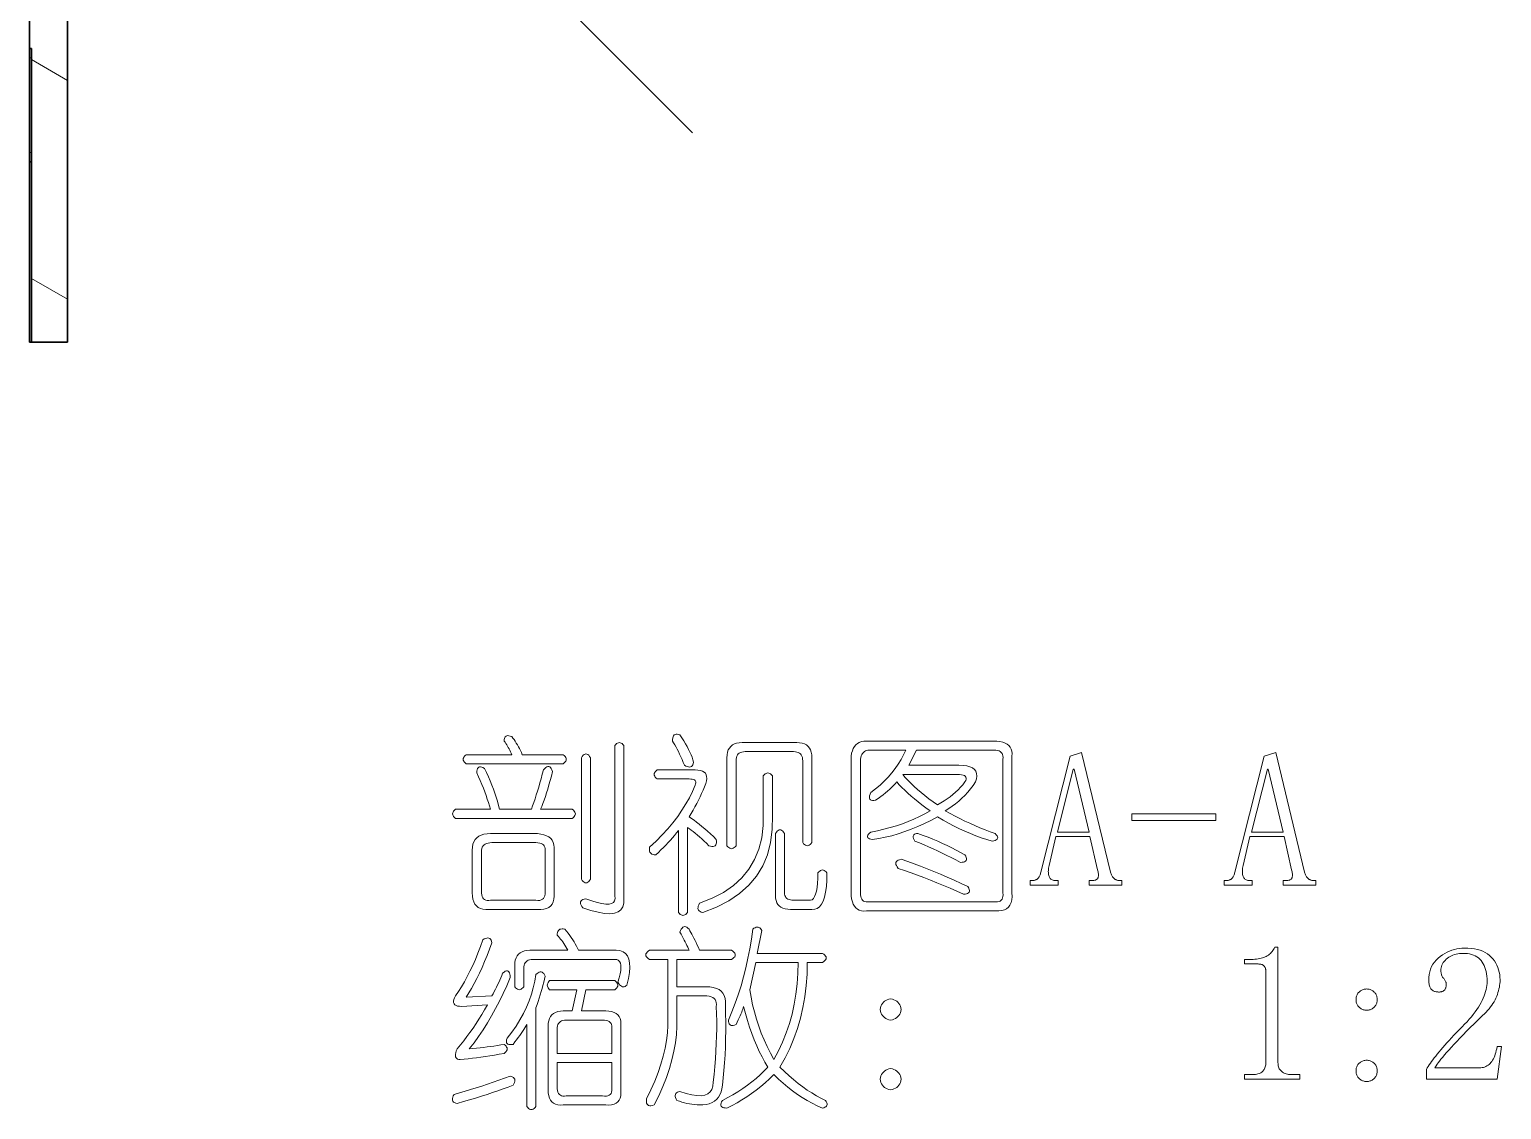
# Model space of a CAD drawing. Extents: x 0 to 297, y 0 to 210.
# Drawn here: x 115.45 to 154.3, y 89.71 to 118.2 of the extents above; entities that cross this region are included whole.
import ezdxf

# ---------------------------------------------------------------- set-up
doc = ezdxf.new("R2010")
doc.units = 0
doc.linetypes.add('DASHDOT', pattern=[18.5, 12, -3, 0.5, -3])

msp = doc.modelspace()

# ---------------------------------------------------------------- linework, layer by layer
at = {"color": 255, "lineweight": 13, "ltscale": 0.375}
msp.add_line((122.339, 126.08), (132.945, 115.474), dxfattribs=at)
at = {"color": 7, "lineweight": 35, "ltscale": 0.34375}
msp.add_line((116.457, 123.699), (116.457, 109.949), dxfattribs=at)
at = {"color": 7, "lineweight": 35, "ltscale": 0.025}
msp.add_line((115.457, 117.699), (115.457, 118.699), dxfattribs=at)
at = {"color": 255, "linetype": 'DASHDOT', "lineweight": 13, "ltscale": 0.0015}
for p, q in [((115.452, 117.449), (115.512, 117.449)), ((115.452, 114.949), (115.512, 114.949))]:
    msp.add_line(p, q, dxfattribs=at)
at = {"color": 7, "lineweight": 35, "ltscale": 0.00625}
msp.add_line((115.457, 117.449), (115.457, 117.699), dxfattribs=at)
at = {"color": 7, "lineweight": 35, "ltscale": 0.00125}
for p, q in [((115.457, 117.699), (115.507, 117.699)), ((115.457, 114.71), (115.507, 114.71)), ((115.457, 109.949), (115.507, 109.949))]:
    msp.add_line(p, q, dxfattribs=at)
at = {"color": 7, "lineweight": 35, "ltscale": 0.0625}
msp.add_line((115.457, 117.449), (115.457, 114.949), dxfattribs=at)
at = {"color": 7, "lineweight": 13, "ltscale": 0.00125}
for p, q in [((115.457, 117.449), (115.507, 117.449)), ((115.457, 114.949), (115.507, 114.949))]:
    msp.add_line(p, q, dxfattribs=at)
at = {"color": 7, "lineweight": 35, "ltscale": 0.19375}
msp.add_line((115.507, 117.699), (115.507, 109.949), dxfattribs=at)
at = {"color": 255, "lineweight": 13, "ltscale": 0.027424}
for p, q in [((116.457, 116.855), (115.507, 117.403)), ((116.457, 111.081), (115.507, 111.63))]:
    msp.add_line(p, q, dxfattribs=at)
at = {"color": 7, "lineweight": 35, "ltscale": 0.005962}
msp.add_line((115.457, 114.71), (115.457, 114.949), dxfattribs=at)
at = {"color": 7, "lineweight": 35, "ltscale": 0.119036}
msp.add_line((115.457, 114.71), (115.457, 109.949), dxfattribs=at)
at = {"color": 7, "lineweight": 35, "ltscale": 0.02375}
msp.add_line((115.507, 109.949), (116.457, 109.949), dxfattribs=at)
at = {"color": 255, "lineweight": 13}
for points in [[(127.977, 99.429), (127.979, 99.466), (127.985, 99.498), (127.995, 99.524), (128.009, 99.544), (128.027, 99.559), (128.049, 99.568), (128.075, 99.572), (128.105, 99.57), (128.139, 99.562), (128.177, 99.549), (128.209, 99.508), (128.239, 99.466), (128.269, 99.422), (128.299, 99.376), (128.327, 99.329), (128.355, 99.28), (128.381, 99.23), (128.407, 99.178), (128.433, 99.124), (128.457, 99.069), (129.537, 99.069), (129.566, 99.045), (129.588, 99.021), (129.604, 98.997), (129.614, 98.973), (129.617, 98.949), (129.614, 98.925), (129.604, 98.901), (129.588, 98.877), (129.566, 98.853), (129.537, 98.829), (126.977, 98.829), (126.948, 98.853), (126.926, 98.877), (126.91, 98.901), (126.9, 98.925), (126.897, 98.949), (126.9, 98.973), (126.91, 98.997), (126.926, 99.021), (126.948, 99.045), (126.977, 99.069), (128.177, 99.069), (128.161, 99.109), (128.143, 99.147), (128.125, 99.185), (128.107, 99.223), (128.087, 99.259), (128.067, 99.295), (128.045, 99.329), (128.023, 99.363), (128.001, 99.397)], [(132.977, 98.869), (132.967, 98.832), (132.955, 98.802), (132.939, 98.778), (132.919, 98.76), (132.897, 98.749), (132.871, 98.744), (132.843, 98.746), (132.811, 98.754), (132.775, 98.768), (132.737, 98.789), (132.705, 98.867), (132.673, 98.943), (132.641, 99.015), (132.609, 99.083), (132.577, 99.149), (132.545, 99.211), (132.513, 99.271), (132.481, 99.327), (132.449, 99.379), (132.417, 99.429), (132.419, 99.474), (132.425, 99.512), (132.435, 99.544), (132.449, 99.57), (132.467, 99.589), (132.489, 99.602), (132.515, 99.608), (132.545, 99.608), (132.579, 99.602), (132.617, 99.589), (132.671, 99.51), (132.721, 99.432), (132.767, 99.356), (132.809, 99.282), (132.847, 99.209), (132.881, 99.138), (132.911, 99.068), (132.937, 99), (132.959, 98.934)], [(131.137, 99.309), (131.137, 95.269), (131.133, 95.151), (131.107, 95.055), (131.057, 94.979), (130.983, 94.923), (130.887, 94.889), (130.767, 94.875), (130.625, 94.883), (130.459, 94.911), (130.269, 94.959), (130.057, 95.029), (130.029, 95.067), (130.009, 95.103), (129.997, 95.135), (129.993, 95.163), (129.997, 95.189), (130.009, 95.211), (130.029, 95.231), (130.057, 95.247), (130.093, 95.259), (130.137, 95.269), (130.296, 95.212), (130.436, 95.17), (130.558, 95.142), (130.662, 95.128), (130.747, 95.129), (130.814, 95.144), (130.862, 95.174), (130.892, 95.218), (130.904, 95.276), (130.897, 95.349), (130.897, 99.309), (130.921, 99.338), (130.945, 99.36), (130.969, 99.376), (130.993, 99.386), (131.017, 99.389), (131.041, 99.386), (131.065, 99.376), (131.089, 99.36), (131.113, 99.338)], [(130.017, 98.989), (130.041, 99.025), (130.065, 99.053), (130.089, 99.073), (130.113, 99.085), (130.137, 99.089), (130.161, 99.085), (130.185, 99.073), (130.209, 99.053), (130.233, 99.025), (130.257, 98.989), (130.257, 95.789), (130.233, 95.753), (130.209, 95.725), (130.185, 95.705), (130.161, 95.693), (130.137, 95.689), (130.113, 95.693), (130.089, 95.705), (130.065, 95.725), (130.041, 95.753), (130.017, 95.789)], [(134.257, 99.389), (135.697, 99.389), (135.773, 99.385), (135.841, 99.373), (135.901, 99.353), (135.953, 99.325), (135.997, 99.289), (136.033, 99.245), (136.061, 99.193), (136.081, 99.133), (136.093, 99.065), (136.097, 98.989), (136.097, 96.749), (136.073, 96.72), (136.049, 96.698), (136.025, 96.682), (136.001, 96.672), (135.977, 96.669), (135.953, 96.672), (135.929, 96.682), (135.905, 96.698), (135.881, 96.72), (135.857, 96.749), (135.857, 98.909), (135.855, 98.955), (135.847, 98.995), (135.835, 99.031), (135.819, 99.063), (135.797, 99.089), (135.771, 99.111), (135.739, 99.127), (135.703, 99.139), (135.663, 99.147), (135.617, 99.149), (134.337, 99.149), (134.291, 99.147), (134.251, 99.139), (134.215, 99.127), (134.183, 99.111), (134.157, 99.089), (134.135, 99.063), (134.119, 99.031), (134.107, 98.995), (134.099, 98.955), (134.097, 98.909), (134.097, 96.669), (134.073, 96.64), (134.049, 96.618), (134.025, 96.602), (134.001, 96.592), (133.977, 96.589), (133.953, 96.592), (133.929, 96.602), (133.905, 96.618), (133.881, 96.64), (133.857, 96.669), (133.857, 98.989), (133.861, 99.065), (133.873, 99.133), (133.893, 99.193), (133.921, 99.245), (133.957, 99.289), (134.001, 99.325), (134.053, 99.353), (134.113, 99.373), (134.181, 99.385)], [(137.537, 99.429), (140.977, 99.429), (141.06, 99.418), (141.134, 99.4), (141.198, 99.376), (141.252, 99.346), (141.297, 99.309), (141.332, 99.266), (141.358, 99.216), (141.374, 99.16), (141.38, 99.098), (141.377, 99.029), (141.377, 95.429), (141.38, 95.331), (141.372, 95.243), (141.354, 95.167), (141.326, 95.103), (141.287, 95.049), (141.238, 95.007), (141.178, 94.975), (141.108, 94.955), (141.028, 94.947), (140.937, 94.949), (137.537, 94.949), (137.468, 94.946), (137.406, 94.952), (137.35, 94.968), (137.3, 94.994), (137.257, 95.029), (137.22, 95.074), (137.19, 95.128), (137.166, 95.192), (137.148, 95.266), (137.137, 95.349), (137.137, 99.029), (137.148, 99.105), (137.166, 99.173), (137.19, 99.233), (137.22, 99.285), (137.257, 99.329), (137.3, 99.365), (137.35, 99.393), (137.406, 99.413), (137.468, 99.425)], [(138.577, 99.189), (137.617, 99.189), (137.579, 99.187), (137.543, 99.179), (137.511, 99.167), (137.483, 99.151), (137.457, 99.129), (137.435, 99.103), (137.415, 99.071), (137.399, 99.035), (137.387, 98.995), (137.377, 98.949), (137.377, 95.429), (137.379, 95.376), (137.387, 95.33), (137.399, 95.29), (137.415, 95.256), (137.437, 95.229), (137.463, 95.208), (137.495, 95.194), (137.531, 95.186), (137.571, 95.184), (137.617, 95.189), (140.897, 95.189), (140.95, 95.184), (140.996, 95.186), (141.036, 95.194), (141.07, 95.208), (141.097, 95.229), (141.118, 95.256), (141.132, 95.29), (141.14, 95.33), (141.142, 95.376), (141.137, 95.429), (141.137, 98.949), (141.142, 98.995), (141.14, 99.035), (141.132, 99.071), (141.118, 99.103), (141.097, 99.129), (141.07, 99.151), (141.036, 99.167), (140.996, 99.179), (140.95, 99.187), (140.897, 99.189), (138.857, 99.189), (138.657, 98.789), (139.977, 98.789), (140.089, 98.785), (140.187, 98.771), (140.269, 98.749), (140.335, 98.719), (140.387, 98.679), (140.423, 98.631), (140.445, 98.573), (140.451, 98.507), (140.441, 98.433), (140.417, 98.349), (140.351, 98.255), (140.283, 98.165), (140.211, 98.079), (140.135, 97.997), (140.057, 97.919), (139.975, 97.845), (139.891, 97.775), (139.803, 97.709), (139.711, 97.647), (139.617, 97.589), (139.745, 97.518), (139.875, 97.45), (140.005, 97.384), (140.135, 97.32), (140.267, 97.259), (140.399, 97.2), (140.533, 97.144), (140.667, 97.09), (140.801, 97.038), (140.937, 96.989), (140.965, 96.958), (140.985, 96.93), (140.997, 96.904), (141.001, 96.88), (140.997, 96.859), (140.985, 96.84), (140.965, 96.824), (140.937, 96.81), (140.901, 96.798), (140.857, 96.789), (140.713, 96.831), (140.569, 96.879), (140.425, 96.931), (140.281, 96.987), (140.137, 97.049), (139.993, 97.115), (139.849, 97.187), (139.705, 97.263), (139.561, 97.343), (139.417, 97.429), (139.241, 97.337), (139.067, 97.251), (138.893, 97.173), (138.719, 97.103), (138.547, 97.039), (138.375, 96.983), (138.205, 96.933), (138.035, 96.891), (137.865, 96.857), (137.697, 96.829), (137.653, 96.838), (137.619, 96.85), (137.593, 96.864), (137.575, 96.88), (137.567, 96.899), (137.567, 96.92), (137.577, 96.944), (137.595, 96.97), (137.621, 96.998), (137.657, 97.029), (137.831, 97.063), (138.001, 97.103), (138.167, 97.147), (138.329, 97.195), (138.487, 97.249), (138.641, 97.307), (138.791, 97.371), (138.937, 97.439), (139.079, 97.511), (139.217, 97.589), (139.107, 97.669), (139.003, 97.747), (138.903, 97.825), (138.807, 97.903), (138.717, 97.979), (138.631, 98.055), (138.551, 98.129), (138.475, 98.203), (138.403, 98.277), (138.337, 98.349), (138.295, 98.301), (138.251, 98.253), (138.203, 98.205), (138.151, 98.157), (138.097, 98.109), (138.039, 98.061), (137.979, 98.013), (137.915, 97.965), (137.847, 97.917), (137.777, 97.869), (137.733, 97.864), (137.695, 97.864), (137.665, 97.87), (137.643, 97.882), (137.627, 97.899), (137.619, 97.922), (137.617, 97.95), (137.623, 97.984), (137.637, 98.024), (137.657, 98.069), (137.781, 98.167), (137.899, 98.267), (138.009, 98.371), (138.111, 98.479), (138.207, 98.589), (138.295, 98.703), (138.377, 98.819), (138.451, 98.939), (138.517, 99.063)], [(143.437, 96.909), (142.537, 96.909), (142.357, 96.149), (142.35, 96.114), (142.344, 96.08), (142.34, 96.047), (142.338, 96.016), (142.337, 95.986), (142.338, 95.958), (142.34, 95.931), (142.344, 95.906), (142.35, 95.882), (142.357, 95.859), (142.366, 95.838), (142.377, 95.819), (142.39, 95.803), (142.405, 95.789), (142.422, 95.776), (142.441, 95.767), (142.462, 95.759), (142.485, 95.753), (142.51, 95.75), (142.537, 95.749), (142.597, 95.749), (142.597, 95.629), (141.857, 95.629), (141.857, 95.749), (141.917, 95.749), (141.933, 95.749), (141.948, 95.751), (141.963, 95.753), (141.978, 95.757), (141.992, 95.761), (142.006, 95.767), (142.019, 95.773), (142.032, 95.781), (142.045, 95.789), (142.057, 95.799), (142.069, 95.81), (142.079, 95.822), (142.089, 95.835), (142.099, 95.85), (142.107, 95.866), (142.115, 95.884), (142.121, 95.903), (142.127, 95.924), (142.133, 95.946), (142.137, 95.969), (142.917, 99.029), (143.217, 99.129), (143.977, 95.969), (143.985, 95.946), (143.994, 95.924), (144.003, 95.903), (144.012, 95.884), (144.022, 95.866), (144.032, 95.85), (144.043, 95.835), (144.054, 95.822), (144.065, 95.81), (144.077, 95.799), (144.089, 95.789), (144.102, 95.781), (144.115, 95.773), (144.128, 95.767), (144.142, 95.761), (144.156, 95.757), (144.171, 95.753), (144.186, 95.751), (144.201, 95.749), (144.217, 95.749), (144.277, 95.749), (144.277, 95.629), (143.417, 95.629), (143.417, 95.749), (143.497, 95.749), (143.52, 95.75), (143.541, 95.752), (143.561, 95.755), (143.579, 95.76), (143.594, 95.766), (143.609, 95.774), (143.621, 95.783), (143.631, 95.794), (143.64, 95.806), (143.647, 95.819), (143.652, 95.834), (143.656, 95.85), (143.659, 95.867), (143.66, 95.886), (143.659, 95.906), (143.658, 95.928), (143.655, 95.951), (143.65, 95.976), (143.644, 96.002), (143.637, 96.029)], [(148.557, 96.909), (147.657, 96.909), (147.477, 96.149), (147.47, 96.114), (147.464, 96.08), (147.46, 96.047), (147.458, 96.016), (147.457, 95.986), (147.458, 95.958), (147.46, 95.931), (147.464, 95.906), (147.47, 95.882), (147.477, 95.859), (147.486, 95.838), (147.497, 95.819), (147.51, 95.803), (147.525, 95.789), (147.542, 95.776), (147.561, 95.767), (147.582, 95.759), (147.605, 95.753), (147.63, 95.75), (147.657, 95.749), (147.717, 95.749), (147.717, 95.629), (146.977, 95.629), (146.977, 95.749), (147.037, 95.749), (147.053, 95.749), (147.068, 95.751), (147.083, 95.753), (147.098, 95.757), (147.112, 95.761), (147.126, 95.767), (147.139, 95.773), (147.152, 95.781), (147.165, 95.789), (147.177, 95.799), (147.189, 95.81), (147.199, 95.822), (147.209, 95.835), (147.219, 95.85), (147.227, 95.866), (147.235, 95.884), (147.241, 95.903), (147.247, 95.924), (147.253, 95.946), (147.257, 95.969), (148.037, 99.029), (148.337, 99.129), (149.097, 95.969), (149.105, 95.946), (149.114, 95.924), (149.123, 95.903), (149.132, 95.884), (149.142, 95.866), (149.152, 95.85), (149.163, 95.835), (149.174, 95.822), (149.185, 95.81), (149.197, 95.799), (149.209, 95.789), (149.222, 95.781), (149.235, 95.773), (149.248, 95.767), (149.262, 95.761), (149.276, 95.757), (149.291, 95.753), (149.306, 95.751), (149.321, 95.749), (149.337, 95.749), (149.397, 95.749), (149.397, 95.629), (148.537, 95.629), (148.537, 95.749), (148.617, 95.749), (148.64, 95.75), (148.661, 95.752), (148.681, 95.755), (148.699, 95.76), (148.714, 95.766), (148.729, 95.774), (148.741, 95.783), (148.751, 95.794), (148.76, 95.806), (148.767, 95.819), (148.772, 95.834), (148.776, 95.85), (148.779, 95.867), (148.78, 95.886), (148.779, 95.906), (148.778, 95.928), (148.775, 95.951), (148.77, 95.976), (148.764, 96.002), (148.757, 96.029)], [(127.457, 98.709), (127.511, 98.597), (127.563, 98.487), (127.611, 98.377), (127.655, 98.267), (127.697, 98.159), (127.735, 98.051), (127.771, 97.945), (127.803, 97.839), (127.831, 97.733), (127.857, 97.629), (128.697, 97.629), (128.729, 97.719), (128.761, 97.811), (128.793, 97.907), (128.825, 98.007), (128.857, 98.109), (128.889, 98.215), (128.921, 98.323), (128.953, 98.435), (128.985, 98.551), (129.017, 98.669), (129.048, 98.705), (129.078, 98.731), (129.106, 98.749), (129.132, 98.759), (129.157, 98.759), (129.18, 98.751), (129.202, 98.733), (129.222, 98.707), (129.24, 98.673), (129.257, 98.629), (129.225, 98.504), (129.193, 98.384), (129.161, 98.27), (129.129, 98.162), (129.097, 98.059), (129.065, 97.962), (129.033, 97.87), (129.001, 97.784), (128.969, 97.704), (128.937, 97.629), (129.777, 97.629), (129.806, 97.605), (129.828, 97.581), (129.844, 97.557), (129.854, 97.533), (129.857, 97.509), (129.854, 97.485), (129.844, 97.461), (129.828, 97.437), (129.806, 97.413), (129.777, 97.389), (126.697, 97.389), (126.668, 97.413), (126.646, 97.437), (126.63, 97.461), (126.62, 97.485), (126.617, 97.509), (126.62, 97.533), (126.63, 97.557), (126.646, 97.581), (126.668, 97.605), (126.697, 97.629), (127.617, 97.629), (127.592, 97.718), (127.564, 97.808), (127.534, 97.9), (127.502, 97.994), (127.467, 98.089), (127.43, 98.186), (127.39, 98.284), (127.348, 98.384), (127.304, 98.486), (127.257, 98.589), (127.259, 98.633), (127.265, 98.671), (127.275, 98.701), (127.289, 98.723), (127.307, 98.739), (127.329, 98.747), (127.355, 98.749), (127.385, 98.743), (127.419, 98.729)], [(132.817, 97.149), (132.817, 94.909), (132.793, 94.88), (132.769, 94.858), (132.745, 94.842), (132.721, 94.832), (132.697, 94.829), (132.673, 94.832), (132.649, 94.842), (132.625, 94.858), (132.601, 94.88), (132.577, 94.909), (132.577, 97.069), (132.528, 97.005), (132.476, 96.941), (132.422, 96.877), (132.366, 96.813), (132.307, 96.749), (132.246, 96.685), (132.182, 96.621), (132.116, 96.557), (132.048, 96.493), (131.977, 96.429), (131.939, 96.431), (131.907, 96.437), (131.879, 96.447), (131.855, 96.461), (131.837, 96.479), (131.823, 96.501), (131.815, 96.527), (131.811, 96.557), (131.811, 96.591), (131.817, 96.629), (131.987, 96.789), (132.147, 96.951), (132.295, 97.113), (132.431, 97.275), (132.557, 97.439), (132.671, 97.603), (132.775, 97.769), (132.867, 97.935), (132.947, 98.101), (133.017, 98.269), (133.03, 98.299), (133.036, 98.327), (133.036, 98.351), (133.03, 98.371), (133.017, 98.389), (132.998, 98.403), (132.972, 98.415), (132.94, 98.423), (132.902, 98.427), (132.857, 98.429), (132.017, 98.429), (131.988, 98.453), (131.966, 98.477), (131.95, 98.501), (131.94, 98.525), (131.937, 98.549), (131.94, 98.573), (131.95, 98.597), (131.966, 98.621), (131.988, 98.645), (132.017, 98.669), (133.017, 98.669), (133.092, 98.665), (133.156, 98.655), (133.21, 98.637), (133.254, 98.611), (133.287, 98.579), (133.31, 98.539), (133.322, 98.493), (133.324, 98.439), (133.316, 98.377), (133.297, 98.309), (133.264, 98.221), (133.228, 98.133), (133.19, 98.045), (133.15, 97.957), (133.107, 97.869), (133.062, 97.781), (133.014, 97.693), (132.964, 97.605), (132.912, 97.517), (132.857, 97.429), (132.922, 97.387), (132.988, 97.341), (133.056, 97.291), (133.126, 97.237), (133.197, 97.179), (133.27, 97.117), (133.344, 97.051), (133.42, 96.981), (133.498, 96.907), (133.577, 96.829), (133.582, 96.784), (133.582, 96.746), (133.576, 96.714), (133.564, 96.688), (133.547, 96.669), (133.524, 96.656), (133.496, 96.65), (133.462, 96.65), (133.422, 96.656), (133.377, 96.669), (133.314, 96.731), (133.252, 96.791), (133.192, 96.847), (133.134, 96.899), (133.077, 96.949), (133.022, 96.995), (132.968, 97.039), (132.916, 97.079), (132.866, 97.115)], [(143.017, 98.689), (142.997, 98.689), (142.577, 97.029), (143.417, 97.029)], [(148.137, 98.689), (148.117, 98.689), (147.697, 97.029), (148.537, 97.029)], [(134.817, 98.509), (134.841, 98.538), (134.865, 98.56), (134.889, 98.576), (134.913, 98.586), (134.937, 98.589), (134.961, 98.586), (134.985, 98.576), (135.009, 98.56), (135.033, 98.538), (135.057, 98.509), (135.057, 97.469), (135.053, 97.098), (135.009, 96.752), (134.925, 96.432), (134.801, 96.138), (134.637, 95.869), (134.433, 95.626), (134.189, 95.408), (133.905, 95.216), (133.581, 95.05), (133.217, 94.909), (133.18, 94.919), (133.15, 94.931), (133.126, 94.947), (133.108, 94.967), (133.097, 94.989), (133.092, 95.015), (133.094, 95.043), (133.102, 95.075), (133.116, 95.111), (133.137, 95.149), (133.471, 95.281), (133.767, 95.437), (134.027, 95.617), (134.251, 95.821), (134.437, 96.049), (134.587, 96.301), (134.699, 96.577), (134.775, 96.877), (134.815, 97.201), (134.817, 97.549)], [(139.937, 98.549), (138.497, 98.549), (138.564, 98.469), (138.636, 98.389), (138.714, 98.309), (138.798, 98.229), (138.887, 98.149), (138.982, 98.069), (139.082, 97.989), (139.188, 97.909), (139.3, 97.829), (139.417, 97.749), (139.503, 97.798), (139.587, 97.85), (139.667, 97.904), (139.743, 97.96), (139.817, 98.019), (139.887, 98.08), (139.955, 98.144), (140.019, 98.21), (140.079, 98.278), (140.137, 98.349), (140.157, 98.387), (140.167, 98.421), (140.169, 98.451), (140.163, 98.477), (140.147, 98.499), (140.123, 98.517), (140.089, 98.531), (140.047, 98.541), (139.997, 98.547)], [(144.537, 97.329), (144.537, 97.509), (146.757, 97.509), (146.757, 97.329)], [(127.617, 96.989), (128.857, 96.989), (128.948, 96.977), (129.028, 96.959), (129.098, 96.933), (129.158, 96.899), (129.207, 96.859), (129.246, 96.811), (129.274, 96.757), (129.292, 96.695), (129.3, 96.625), (129.297, 96.549), (129.297, 95.429), (129.3, 95.338), (129.292, 95.258), (129.274, 95.188), (129.246, 95.128), (129.207, 95.079), (129.158, 95.04), (129.098, 95.012), (129.028, 94.994), (128.948, 94.986), (128.857, 94.989), (127.577, 94.989), (127.493, 94.986), (127.419, 94.994), (127.353, 95.012), (127.295, 95.04), (127.247, 95.079), (127.207, 95.128), (127.177, 95.188), (127.155, 95.258), (127.141, 95.338), (127.137, 95.429), (127.137, 96.549), (127.142, 96.633), (127.156, 96.707), (127.18, 96.773), (127.214, 96.831), (127.257, 96.879), (127.31, 96.919), (127.372, 96.949), (127.444, 96.971), (127.526, 96.985)], [(128.817, 96.749), (127.657, 96.749), (127.604, 96.747), (127.556, 96.739), (127.514, 96.727), (127.478, 96.711), (127.447, 96.689), (127.422, 96.663), (127.402, 96.631), (127.388, 96.595), (127.38, 96.555), (127.377, 96.509), (127.377, 95.469), (127.379, 95.416), (127.387, 95.37), (127.399, 95.33), (127.415, 95.296), (127.437, 95.269), (127.463, 95.248), (127.495, 95.234), (127.531, 95.226), (127.571, 95.224), (127.617, 95.229), (128.817, 95.229), (128.87, 95.225), (128.916, 95.227), (128.956, 95.237), (128.99, 95.255), (129.017, 95.279), (129.038, 95.311), (129.052, 95.349), (129.06, 95.395), (129.062, 95.449), (129.057, 95.509), (129.057, 96.509), (129.062, 96.555), (129.06, 96.595), (129.052, 96.631), (129.038, 96.663), (129.017, 96.689), (128.99, 96.711), (128.956, 96.727), (128.916, 96.739), (128.87, 96.747)], [(135.377, 96.989), (135.377, 95.429), (135.379, 95.391), (135.387, 95.357), (135.399, 95.327), (135.415, 95.301), (135.437, 95.279), (135.463, 95.261), (135.495, 95.247), (135.531, 95.237), (135.571, 95.231), (135.617, 95.229), (136.017, 95.229), (136.063, 95.229), (136.103, 95.245), (136.139, 95.277), (136.171, 95.325), (136.197, 95.389), (136.219, 95.469), (136.235, 95.565), (136.247, 95.677), (136.255, 95.805), (136.257, 95.949), (136.281, 95.978), (136.305, 96), (136.329, 96.016), (136.353, 96.026), (136.377, 96.029), (136.401, 96.026), (136.425, 96.016), (136.449, 96), (136.473, 95.978), (136.497, 95.949), (136.493, 95.759), (136.481, 95.591), (136.461, 95.443), (136.433, 95.315), (136.397, 95.209), (136.353, 95.123), (136.301, 95.059), (136.241, 95.015), (136.173, 94.991), (136.097, 94.989), (135.537, 94.989), (135.461, 94.993), (135.393, 95.003), (135.333, 95.021), (135.281, 95.047), (135.237, 95.079), (135.201, 95.119), (135.173, 95.165), (135.153, 95.219), (135.141, 95.281), (135.137, 95.349), (135.137, 96.989), (135.161, 97.025), (135.185, 97.053), (135.209, 97.073), (135.233, 97.085), (135.257, 97.089), (135.281, 97.085), (135.305, 97.073), (135.329, 97.053), (135.353, 97.025)], [(138.897, 96.989), (139.032, 96.94), (139.164, 96.89), (139.294, 96.838), (139.422, 96.784), (139.547, 96.729), (139.67, 96.672), (139.79, 96.614), (139.908, 96.554), (140.024, 96.492), (140.137, 96.429), (140.157, 96.391), (140.171, 96.357), (140.177, 96.327), (140.175, 96.301), (140.167, 96.279), (140.151, 96.261), (140.129, 96.247), (140.099, 96.237), (140.061, 96.231), (140.017, 96.229), (139.897, 96.292), (139.777, 96.354), (139.657, 96.414), (139.537, 96.472), (139.417, 96.529), (139.297, 96.584), (139.177, 96.638), (139.057, 96.69), (138.937, 96.74), (138.817, 96.789), (138.796, 96.827), (138.782, 96.861), (138.774, 96.891), (138.772, 96.917), (138.777, 96.939), (138.788, 96.957), (138.806, 96.971), (138.83, 96.981), (138.86, 96.987)], [(140.217, 95.589), (140.237, 95.551), (140.251, 95.517), (140.257, 95.487), (140.255, 95.461), (140.247, 95.439), (140.231, 95.421), (140.209, 95.407), (140.179, 95.397), (140.141, 95.391), (140.097, 95.389), (139.921, 95.468), (139.747, 95.544), (139.573, 95.618), (139.399, 95.69), (139.227, 95.759), (139.055, 95.826), (138.885, 95.89), (138.715, 95.952), (138.545, 96.012), (138.377, 96.069), (138.349, 96.107), (138.329, 96.143), (138.317, 96.175), (138.313, 96.203), (138.317, 96.229), (138.329, 96.251), (138.349, 96.271), (138.377, 96.287), (138.413, 96.299), (138.457, 96.309), (138.626, 96.251), (138.796, 96.191), (138.968, 96.127), (139.142, 96.059), (139.317, 95.989), (139.494, 95.915), (139.672, 95.839), (139.852, 95.759), (140.034, 95.675)], [(128.657, 93.909), (129.657, 93.909), (129.633, 93.956), (129.607, 94.002), (129.581, 94.046), (129.555, 94.088), (129.527, 94.129), (129.499, 94.168), (129.469, 94.206), (129.439, 94.242), (129.409, 94.276), (129.377, 94.309), (129.379, 94.347), (129.385, 94.379), (129.395, 94.407), (129.409, 94.431), (129.427, 94.449), (129.449, 94.463), (129.475, 94.471), (129.505, 94.475), (129.539, 94.475), (129.577, 94.469), (129.624, 94.413), (129.668, 94.357), (129.71, 94.301), (129.75, 94.245), (129.787, 94.189), (129.822, 94.133), (129.854, 94.077), (129.884, 94.021), (129.912, 93.965), (129.937, 93.909), (130.937, 93.909), (131.033, 93.9), (131.115, 93.872), (131.181, 93.826), (131.231, 93.762), (131.267, 93.679), (131.287, 93.578), (131.293, 93.458), (131.283, 93.32), (131.257, 93.164), (131.217, 92.989), (131.193, 92.968), (131.169, 92.954), (131.145, 92.946), (131.121, 92.944), (131.097, 92.949), (131.073, 92.96), (131.049, 92.978), (131.025, 93.002), (131.001, 93.032), (130.977, 93.069), (131.012, 93.183), (131.038, 93.285), (131.054, 93.375), (131.06, 93.453), (131.057, 93.519), (131.044, 93.573), (131.022, 93.615), (130.99, 93.645), (130.948, 93.663), (130.897, 93.669), (128.737, 93.669), (128.691, 93.667), (128.651, 93.659), (128.615, 93.647), (128.583, 93.631), (128.557, 93.609), (128.535, 93.583), (128.519, 93.551), (128.507, 93.515), (128.499, 93.475), (128.497, 93.429), (128.497, 92.949), (128.473, 92.92), (128.449, 92.898), (128.425, 92.882), (128.401, 92.872), (128.377, 92.869), (128.353, 92.872), (128.329, 92.882), (128.305, 92.898), (128.281, 92.92), (128.257, 92.949), (128.257, 93.509), (128.261, 93.585), (128.273, 93.653), (128.293, 93.713), (128.321, 93.765), (128.357, 93.809), (128.401, 93.845), (128.453, 93.873), (128.513, 93.893), (128.581, 93.905)], [(132.857, 94.469), (132.881, 94.427), (132.907, 94.383), (132.933, 94.335), (132.959, 94.283), (132.987, 94.229), (133.015, 94.171), (133.045, 94.111), (133.075, 94.047), (133.105, 93.979), (133.137, 93.909), (133.977, 93.909), (134.013, 93.885), (134.041, 93.861), (134.061, 93.837), (134.073, 93.813), (134.077, 93.789), (134.073, 93.765), (134.061, 93.741), (134.041, 93.717), (134.013, 93.693), (133.977, 93.669), (132.537, 93.669), (132.537, 92.949), (133.297, 92.949), (133.403, 92.944), (133.497, 92.93), (133.579, 92.906), (133.649, 92.872), (133.707, 92.829), (133.753, 92.776), (133.787, 92.714), (133.809, 92.642), (133.819, 92.56), (133.817, 92.469), (133.823, 92.239), (133.827, 92.013), (133.827, 91.791), (133.823, 91.573), (133.817, 91.359), (133.807, 91.149), (133.795, 90.943), (133.779, 90.741), (133.759, 90.543), (133.737, 90.349), (133.725, 90.257), (133.703, 90.175), (133.673, 90.101), (133.635, 90.035), (133.587, 89.979), (133.531, 89.931), (133.465, 89.893), (133.391, 89.863), (133.309, 89.841), (133.217, 89.829), (133.145, 89.83), (133.075, 89.834), (133.005, 89.84), (132.935, 89.848), (132.867, 89.859), (132.799, 89.872), (132.733, 89.888), (132.667, 89.906), (132.601, 89.926), (132.537, 89.949), (132.516, 89.987), (132.502, 90.023), (132.494, 90.055), (132.492, 90.083), (132.497, 90.109), (132.508, 90.131), (132.526, 90.151), (132.55, 90.167), (132.58, 90.179), (132.617, 90.189), (132.784, 90.134), (132.934, 90.096), (133.066, 90.076), (133.18, 90.074), (133.277, 90.089), (133.356, 90.122), (133.418, 90.172), (133.462, 90.24), (133.488, 90.326), (133.497, 90.429), (133.519, 90.636), (133.539, 90.842), (133.555, 91.046), (133.567, 91.248), (133.577, 91.449), (133.583, 91.648), (133.587, 91.846), (133.587, 92.042), (133.583, 92.236), (133.577, 92.429), (133.581, 92.482), (133.577, 92.53), (133.565, 92.572), (133.545, 92.608), (133.517, 92.639), (133.481, 92.664), (133.437, 92.684), (133.385, 92.698), (133.325, 92.706), (133.257, 92.709), (132.537, 92.709), (132.537, 92.109), (132.538, 91.899), (132.526, 91.685), (132.5, 91.467), (132.46, 91.245), (132.407, 91.019), (132.34, 90.789), (132.26, 90.555), (132.166, 90.317), (132.058, 90.075), (131.937, 89.829), (131.892, 89.816), (131.852, 89.81), (131.818, 89.81), (131.79, 89.816), (131.767, 89.829), (131.75, 89.848), (131.738, 89.874), (131.732, 89.906), (131.732, 89.944), (131.737, 89.989), (131.851, 90.226), (131.951, 90.458), (132.039, 90.684), (132.115, 90.904), (132.177, 91.119), (132.227, 91.328), (132.263, 91.532), (132.287, 91.73), (132.299, 91.922), (132.297, 92.109), (132.297, 93.669), (131.817, 93.669), (131.781, 93.693), (131.753, 93.717), (131.733, 93.741), (131.721, 93.765), (131.717, 93.789), (131.721, 93.813), (131.733, 93.837), (131.753, 93.861), (131.781, 93.885), (131.817, 93.909), (132.857, 93.909), (132.84, 93.95), (132.822, 93.992), (132.802, 94.036), (132.78, 94.082), (132.757, 94.129), (132.732, 94.178), (132.706, 94.228), (132.678, 94.28), (132.648, 94.334), (132.617, 94.389), (132.634, 94.433), (132.652, 94.469), (132.672, 94.497), (132.694, 94.517), (132.717, 94.529), (132.742, 94.533), (132.768, 94.529), (132.796, 94.517), (132.826, 94.497)], [(134.777, 94.429), (134.657, 93.829), (136.377, 93.829), (136.413, 93.805), (136.441, 93.781), (136.461, 93.757), (136.473, 93.733), (136.477, 93.709), (136.473, 93.685), (136.461, 93.661), (136.441, 93.637), (136.413, 93.613), (136.377, 93.589), (135.977, 93.589), (135.97, 93.281), (135.948, 92.979), (135.912, 92.685), (135.862, 92.399), (135.797, 92.119), (135.718, 91.847), (135.624, 91.581), (135.516, 91.323), (135.394, 91.073), (135.257, 90.829), (135.377, 90.712), (135.497, 90.602), (135.617, 90.498), (135.737, 90.4), (135.857, 90.309), (135.977, 90.224), (136.097, 90.146), (136.217, 90.074), (136.337, 90.008), (136.457, 89.949), (136.478, 89.918), (136.492, 89.89), (136.5, 89.864), (136.502, 89.84), (136.497, 89.819), (136.486, 89.8), (136.468, 89.784), (136.444, 89.77), (136.414, 89.758), (136.377, 89.749), (136.242, 89.808), (136.108, 89.874), (135.976, 89.946), (135.846, 90.024), (135.717, 90.109), (135.59, 90.2), (135.464, 90.298), (135.34, 90.402), (135.218, 90.512), (135.097, 90.629), (134.984, 90.519), (134.868, 90.415), (134.75, 90.315), (134.63, 90.219), (134.507, 90.129), (134.382, 90.043), (134.254, 89.963), (134.124, 89.887), (133.992, 89.815), (133.857, 89.749), (133.813, 89.751), (133.775, 89.757), (133.745, 89.767), (133.723, 89.781), (133.707, 89.799), (133.699, 89.821), (133.697, 89.847), (133.703, 89.877), (133.717, 89.911), (133.737, 89.949), (133.879, 90.023), (134.015, 90.099), (134.147, 90.179), (134.275, 90.263), (134.397, 90.349), (134.515, 90.439), (134.627, 90.531), (134.735, 90.627), (134.839, 90.727), (134.937, 90.829), (134.859, 90.96), (134.783, 91.098), (134.711, 91.242), (134.643, 91.392), (134.577, 91.549), (134.515, 91.712), (134.455, 91.882), (134.399, 92.058), (134.347, 92.24), (134.297, 92.429), (134.288, 92.395), (134.276, 92.359), (134.262, 92.319), (134.246, 92.275), (134.227, 92.229), (134.206, 92.179), (134.182, 92.127), (134.156, 92.071), (134.128, 92.011), (134.097, 91.949), (134.059, 91.936), (134.025, 91.928), (133.995, 91.926), (133.969, 91.93), (133.947, 91.939), (133.929, 91.954), (133.915, 91.974), (133.905, 92), (133.899, 92.032), (133.897, 92.069), (133.99, 92.287), (134.076, 92.511), (134.156, 92.739), (134.23, 92.971), (134.297, 93.209), (134.358, 93.451), (134.412, 93.699), (134.46, 93.951), (134.502, 94.207), (134.537, 94.469), (134.568, 94.49), (134.598, 94.506), (134.626, 94.516), (134.652, 94.52), (134.677, 94.519), (134.7, 94.512), (134.722, 94.5), (134.742, 94.482), (134.76, 94.458)], [(127.417, 94.189), (127.455, 94.21), (127.491, 94.224), (127.523, 94.232), (127.551, 94.234), (127.577, 94.229), (127.599, 94.218), (127.619, 94.2), (127.635, 94.176), (127.647, 94.146), (127.657, 94.109), (127.593, 93.936), (127.527, 93.77), (127.461, 93.61), (127.395, 93.456), (127.327, 93.309), (127.259, 93.168), (127.189, 93.034), (127.119, 92.906), (127.049, 92.784), (126.977, 92.669), (127.657, 92.709), (127.689, 92.765), (127.719, 92.823), (127.749, 92.881), (127.779, 92.939), (127.807, 92.999), (127.835, 93.059), (127.861, 93.121), (127.887, 93.183), (127.913, 93.245), (127.937, 93.309), (127.975, 93.337), (128.009, 93.355), (128.039, 93.365), (128.065, 93.367), (128.087, 93.359), (128.105, 93.343), (128.119, 93.317), (128.129, 93.283), (128.135, 93.241), (128.137, 93.189), (128.047, 92.976), (127.953, 92.768), (127.855, 92.566), (127.753, 92.37), (127.647, 92.179), (127.537, 91.994), (127.423, 91.814), (127.305, 91.64), (127.183, 91.472), (127.057, 91.309), (127.153, 91.317), (127.247, 91.327), (127.341, 91.337), (127.435, 91.347), (127.527, 91.359), (127.619, 91.371), (127.709, 91.385), (127.799, 91.399), (127.889, 91.413), (127.977, 91.429), (128.006, 91.405), (128.028, 91.381), (128.044, 91.357), (128.054, 91.333), (128.057, 91.309), (128.054, 91.285), (128.044, 91.261), (128.028, 91.237), (128.006, 91.213), (127.977, 91.189), (127.85, 91.166), (127.726, 91.144), (127.604, 91.124), (127.484, 91.106), (127.367, 91.089), (127.252, 91.074), (127.14, 91.06), (127.03, 91.048), (126.922, 91.038), (126.817, 91.029), (126.78, 91.032), (126.75, 91.04), (126.726, 91.054), (126.708, 91.074), (126.697, 91.099), (126.692, 91.13), (126.694, 91.166), (126.702, 91.208), (126.716, 91.256), (126.737, 91.309), (126.824, 91.414), (126.91, 91.522), (126.994, 91.632), (127.076, 91.744), (127.157, 91.859), (127.236, 91.976), (127.314, 92.096), (127.39, 92.218), (127.464, 92.342), (127.537, 92.469), (126.857, 92.429), (126.798, 92.432), (126.748, 92.44), (126.708, 92.454), (126.678, 92.474), (126.657, 92.499), (126.646, 92.53), (126.644, 92.566), (126.652, 92.608), (126.67, 92.656), (126.697, 92.709), (126.776, 92.825), (126.854, 92.947), (126.93, 93.077), (127.004, 93.215), (127.077, 93.359), (127.148, 93.511), (127.218, 93.669), (127.286, 93.835), (127.352, 94.009)], [(148.397, 93.989), (148.397, 90.949), (148.398, 90.918), (148.401, 90.888), (148.406, 90.86), (148.413, 90.834), (148.422, 90.809), (148.433, 90.786), (148.446, 90.764), (148.461, 90.744), (148.478, 90.726), (148.497, 90.709), (148.518, 90.694), (148.54, 90.68), (148.564, 90.668), (148.59, 90.658), (148.617, 90.649), (148.646, 90.642), (148.676, 90.636), (148.708, 90.632), (148.742, 90.63), (148.777, 90.629), (148.977, 90.629), (148.977, 90.509), (147.517, 90.509), (147.517, 90.629), (147.697, 90.629), (147.736, 90.63), (147.773, 90.632), (147.807, 90.636), (147.839, 90.642), (147.869, 90.649), (147.897, 90.658), (147.923, 90.668), (147.947, 90.68), (147.968, 90.694), (147.987, 90.709), (148.004, 90.726), (148.019, 90.744), (148.033, 90.764), (148.045, 90.786), (148.054, 90.809), (148.063, 90.834), (148.069, 90.86), (148.073, 90.888), (148.076, 90.918), (148.077, 90.949), (148.077, 93.369), (148.076, 93.385), (148.075, 93.4), (148.072, 93.414), (148.069, 93.428), (148.064, 93.441), (148.059, 93.454), (148.052, 93.466), (148.045, 93.478), (148.036, 93.489), (148.027, 93.499), (148.016, 93.508), (148.005, 93.517), (147.992, 93.524), (147.979, 93.531), (147.964, 93.536), (147.949, 93.541), (147.932, 93.544), (147.915, 93.547), (147.896, 93.548), (147.877, 93.549), (147.517, 93.549), (147.517, 93.669), (147.697, 93.669), (147.744, 93.67), (147.789, 93.672), (147.833, 93.676), (147.875, 93.682), (147.914, 93.689), (147.953, 93.698), (147.989, 93.708), (148.023, 93.72), (148.056, 93.734), (148.087, 93.749), (148.116, 93.766), (148.144, 93.784), (148.171, 93.804), (148.196, 93.826), (148.219, 93.849), (148.242, 93.874), (148.263, 93.9), (148.282, 93.928), (148.3, 93.958), (148.317, 93.989)], [(153.917, 93.089), (153.915, 93.159), (153.911, 93.226), (153.903, 93.29), (153.891, 93.35), (153.877, 93.406), (153.859, 93.46), (153.839, 93.51), (153.815, 93.556), (153.787, 93.599), (153.757, 93.639), (153.723, 93.675), (153.687, 93.707), (153.647, 93.736), (153.603, 93.761), (153.557, 93.781), (153.507, 93.799), (153.455, 93.812), (153.399, 93.821), (153.339, 93.827), (153.277, 93.829), (153.23, 93.828), (153.184, 93.824), (153.139, 93.817), (153.096, 93.808), (153.054, 93.796), (153.014, 93.782), (152.975, 93.765), (152.938, 93.746), (152.902, 93.724), (152.867, 93.699), (152.835, 93.672), (152.806, 93.644), (152.78, 93.615), (152.758, 93.584), (152.739, 93.551), (152.724, 93.518), (152.712, 93.483), (152.704, 93.446), (152.699, 93.408), (152.697, 93.369), (152.698, 93.345), (152.7, 93.323), (152.703, 93.301), (152.708, 93.279), (152.714, 93.259), (152.722, 93.239), (152.731, 93.221), (152.742, 93.203), (152.754, 93.185), (152.767, 93.169), (152.78, 93.153), (152.792, 93.137), (152.803, 93.121), (152.812, 93.105), (152.819, 93.089), (152.826, 93.073), (152.831, 93.057), (152.834, 93.041), (152.836, 93.025), (152.837, 93.009), (152.836, 92.989), (152.835, 92.971), (152.832, 92.953), (152.829, 92.937), (152.824, 92.921), (152.819, 92.907), (152.812, 92.893), (152.805, 92.881), (152.796, 92.869), (152.787, 92.859), (152.776, 92.849), (152.765, 92.841), (152.752, 92.833), (152.739, 92.827), (152.724, 92.821), (152.709, 92.817), (152.692, 92.813), (152.675, 92.811), (152.656, 92.809), (152.637, 92.809), (152.613, 92.81), (152.591, 92.812), (152.569, 92.815), (152.549, 92.82), (152.529, 92.826), (152.511, 92.834), (152.493, 92.843), (152.477, 92.854), (152.461, 92.866), (152.447, 92.879), (152.434, 92.894), (152.422, 92.911), (152.411, 92.929), (152.402, 92.949), (152.394, 92.971), (152.388, 92.995), (152.383, 93.021), (152.38, 93.049), (152.378, 93.078), (152.377, 93.109), (152.38, 93.191), (152.389, 93.269), (152.404, 93.343), (152.425, 93.413), (152.452, 93.479), (152.485, 93.541), (152.524, 93.599), (152.569, 93.653), (152.62, 93.703), (152.677, 93.749), (152.737, 93.791), (152.799, 93.828), (152.861, 93.861), (152.923, 93.89), (152.987, 93.914), (153.051, 93.934), (153.117, 93.949), (153.183, 93.96), (153.249, 93.967), (153.317, 93.969), (153.41, 93.967), (153.499, 93.959), (153.582, 93.947), (153.661, 93.931), (153.734, 93.909), (153.803, 93.883), (153.866, 93.851), (153.925, 93.815), (153.978, 93.775), (154.027, 93.729), (154.071, 93.68), (154.11, 93.628), (154.144, 93.574), (154.174, 93.518), (154.199, 93.459), (154.22, 93.398), (154.236, 93.334), (154.248, 93.268), (154.255, 93.2), (154.257, 93.129), (154.256, 93.081), (154.253, 93.033), (154.247, 92.985), (154.239, 92.937), (154.229, 92.889), (154.217, 92.841), (154.203, 92.793), (154.187, 92.745), (154.168, 92.697), (154.147, 92.649), (154.124, 92.601), (154.098, 92.554), (154.069, 92.507), (154.038, 92.46), (154.004, 92.414), (153.968, 92.368), (153.929, 92.323), (153.888, 92.278), (153.844, 92.233), (153.797, 92.189), (153.684, 92.079), (153.576, 91.973), (153.473, 91.872), (153.376, 91.775), (153.284, 91.681), (153.198, 91.593), (153.117, 91.508), (153.042, 91.427), (152.972, 91.351), (152.907, 91.279), (152.847, 91.211), (152.793, 91.148), (152.743, 91.09), (152.699, 91.036), (152.659, 90.986), (152.625, 90.942), (152.595, 90.902), (152.571, 90.866), (152.551, 90.835), (152.537, 90.809), (153.717, 90.809), (153.752, 90.81), (153.787, 90.815), (153.82, 90.822), (153.851, 90.831), (153.882, 90.844), (153.911, 90.859), (153.94, 90.878), (153.967, 90.899), (153.992, 90.922), (154.017, 90.949), (154.04, 90.978), (154.062, 91.011), (154.082, 91.046), (154.1, 91.083), (154.117, 91.124), (154.132, 91.167), (154.146, 91.214), (154.158, 91.263), (154.168, 91.314), (154.177, 91.369), (154.297, 91.369), (154.177, 90.509), (152.317, 90.509), (152.317, 90.769), (152.338, 90.806), (152.362, 90.845), (152.389, 90.886), (152.418, 90.929), (152.449, 90.974), (152.484, 91.021), (152.521, 91.07), (152.56, 91.121), (152.602, 91.174), (152.647, 91.229), (152.694, 91.286), (152.745, 91.345), (152.798, 91.406), (152.855, 91.469), (152.914, 91.534), (152.977, 91.601), (153.042, 91.67), (153.111, 91.741), (153.182, 91.814), (153.257, 91.889), (153.323, 91.957), (153.386, 92.023), (153.445, 92.089), (153.5, 92.155), (153.552, 92.219), (153.6, 92.283), (153.645, 92.345), (153.686, 92.407), (153.723, 92.469), (153.757, 92.529), (153.787, 92.589), (153.815, 92.647), (153.839, 92.705), (153.859, 92.763), (153.877, 92.819), (153.891, 92.875), (153.903, 92.929), (153.911, 92.983), (153.915, 93.037)], [(129.057, 93.229), (129.04, 93.149), (129.022, 93.067), (129.002, 92.985), (128.98, 92.903), (128.957, 92.819), (128.932, 92.735), (128.906, 92.649), (128.878, 92.563), (128.848, 92.477), (128.817, 92.389), (128.817, 89.789), (128.793, 89.76), (128.769, 89.738), (128.745, 89.722), (128.721, 89.712), (128.697, 89.709), (128.673, 89.712), (128.649, 89.722), (128.625, 89.738), (128.601, 89.76), (128.577, 89.789), (128.577, 91.949), (128.552, 91.908), (128.524, 91.864), (128.494, 91.818), (128.462, 91.77), (128.427, 91.719), (128.39, 91.666), (128.35, 91.61), (128.308, 91.552), (128.264, 91.492), (128.217, 91.429), (128.172, 91.423), (128.134, 91.423), (128.102, 91.427), (128.076, 91.435), (128.057, 91.449), (128.044, 91.467), (128.038, 91.491), (128.038, 91.519), (128.044, 91.551), (128.057, 91.589), (128.18, 91.75), (128.292, 91.912), (128.394, 92.076), (128.486, 92.242), (128.567, 92.409), (128.638, 92.578), (128.698, 92.748), (128.748, 92.92), (128.788, 93.094), (128.817, 93.269), (128.848, 93.297), (128.878, 93.319), (128.906, 93.333), (128.932, 93.339), (128.957, 93.339), (128.98, 93.331), (129.002, 93.317), (129.022, 93.295), (129.04, 93.265)], [(135.737, 93.589), (134.617, 93.589), (134.457, 92.869), (134.492, 92.671), (134.534, 92.475), (134.582, 92.283), (134.636, 92.095), (134.697, 91.909), (134.764, 91.727), (134.838, 91.547), (134.918, 91.371), (135.004, 91.199), (135.097, 91.029), (135.219, 91.256), (135.327, 91.49), (135.423, 91.73), (135.507, 91.976), (135.577, 92.229), (135.635, 92.488), (135.679, 92.754), (135.711, 93.026), (135.731, 93.304)], [(130.897, 92.869), (130.137, 92.869), (130.017, 92.309), (130.657, 92.309), (130.74, 92.305), (130.814, 92.293), (130.878, 92.273), (130.932, 92.245), (130.977, 92.209), (131.012, 92.165), (131.038, 92.113), (131.054, 92.053), (131.06, 91.985), (131.057, 91.909), (131.057, 90.229), (131.06, 90.146), (131.054, 90.072), (131.038, 90.008), (131.012, 89.954), (130.977, 89.909), (130.932, 89.874), (130.878, 89.848), (130.814, 89.832), (130.74, 89.826), (130.657, 89.829), (129.537, 89.829), (129.461, 89.826), (129.393, 89.832), (129.333, 89.848), (129.281, 89.874), (129.237, 89.909), (129.201, 89.954), (129.173, 90.008), (129.153, 90.072), (129.141, 90.146), (129.137, 90.229), (129.137, 91.909), (129.141, 91.985), (129.153, 92.053), (129.173, 92.113), (129.201, 92.165), (129.237, 92.209), (129.281, 92.245), (129.333, 92.273), (129.393, 92.293), (129.461, 92.305), (129.537, 92.309), (129.777, 92.309), (129.897, 92.869), (129.177, 92.869), (129.155, 92.893), (129.139, 92.917), (129.127, 92.941), (129.119, 92.965), (129.117, 92.989), (129.119, 93.013), (129.127, 93.037), (129.139, 93.061), (129.155, 93.085), (129.177, 93.109), (130.897, 93.109), (130.926, 93.085), (130.948, 93.061), (130.964, 93.037), (130.974, 93.013), (130.977, 92.989), (130.974, 92.965), (130.964, 92.941), (130.948, 92.917), (130.926, 92.893)], [(151.017, 92.609), (151.016, 92.585), (151.014, 92.563), (151.01, 92.541), (151.004, 92.519), (150.997, 92.499), (150.988, 92.479), (150.978, 92.461), (150.966, 92.443), (150.952, 92.425), (150.937, 92.409), (150.921, 92.394), (150.903, 92.38), (150.885, 92.368), (150.867, 92.358), (150.847, 92.349), (150.827, 92.342), (150.805, 92.336), (150.783, 92.332), (150.761, 92.33), (150.737, 92.329), (150.713, 92.33), (150.691, 92.332), (150.669, 92.336), (150.647, 92.342), (150.627, 92.349), (150.607, 92.358), (150.589, 92.368), (150.571, 92.38), (150.553, 92.394), (150.537, 92.409), (150.522, 92.425), (150.508, 92.443), (150.496, 92.461), (150.486, 92.479), (150.477, 92.499), (150.47, 92.519), (150.464, 92.541), (150.46, 92.563), (150.458, 92.585), (150.457, 92.609), (150.458, 92.633), (150.46, 92.655), (150.464, 92.677), (150.47, 92.699), (150.477, 92.719), (150.486, 92.739), (150.496, 92.757), (150.508, 92.775), (150.522, 92.793), (150.537, 92.809), (150.553, 92.824), (150.571, 92.838), (150.589, 92.85), (150.607, 92.86), (150.627, 92.869), (150.647, 92.876), (150.669, 92.882), (150.691, 92.886), (150.713, 92.888), (150.737, 92.889), (150.761, 92.888), (150.783, 92.886), (150.805, 92.882), (150.827, 92.876), (150.847, 92.869), (150.867, 92.86), (150.885, 92.85), (150.903, 92.838), (150.921, 92.824), (150.937, 92.809), (150.952, 92.793), (150.966, 92.775), (150.978, 92.757), (150.988, 92.739), (150.997, 92.719), (151.004, 92.699), (151.01, 92.677), (151.014, 92.655), (151.016, 92.633)], [(138.177, 92.629), (138.223, 92.619), (138.265, 92.605), (138.303, 92.587), (138.337, 92.565), (138.367, 92.539), (138.393, 92.509), (138.415, 92.475), (138.433, 92.437), (138.447, 92.395), (138.457, 92.349), (138.447, 92.303), (138.433, 92.261), (138.415, 92.223), (138.393, 92.189), (138.367, 92.159), (138.337, 92.133), (138.303, 92.111), (138.265, 92.093), (138.223, 92.079), (138.177, 92.069), (138.131, 92.079), (138.089, 92.093), (138.051, 92.111), (138.017, 92.133), (137.987, 92.159), (137.961, 92.189), (137.939, 92.223), (137.921, 92.261), (137.907, 92.303), (137.897, 92.349), (137.907, 92.395), (137.921, 92.437), (137.939, 92.475), (137.961, 92.509), (137.987, 92.539), (138.017, 92.565), (138.051, 92.587), (138.089, 92.605), (138.131, 92.619)], [(130.577, 92.069), (129.617, 92.069), (129.571, 92.067), (129.531, 92.059), (129.495, 92.047), (129.463, 92.031), (129.437, 92.009), (129.415, 91.983), (129.399, 91.951), (129.387, 91.915), (129.379, 91.875), (129.377, 91.829), (129.377, 91.189), (130.817, 91.189), (130.817, 91.829), (130.822, 91.875), (130.82, 91.915), (130.812, 91.951), (130.798, 91.983), (130.777, 92.009), (130.75, 92.031), (130.716, 92.047), (130.676, 92.059), (130.63, 92.067)], [(130.817, 90.949), (129.377, 90.949), (129.377, 90.309), (129.379, 90.256), (129.387, 90.21), (129.399, 90.17), (129.415, 90.136), (129.437, 90.109), (129.463, 90.088), (129.495, 90.074), (129.531, 90.066), (129.571, 90.064), (129.617, 90.069), (130.577, 90.069), (130.63, 90.064), (130.676, 90.066), (130.716, 90.074), (130.75, 90.088), (130.777, 90.109), (130.798, 90.136), (130.812, 90.17), (130.82, 90.21), (130.822, 90.256), (130.817, 90.309)], [(151.017, 90.729), (151.016, 90.705), (151.014, 90.683), (151.01, 90.661), (151.004, 90.639), (150.997, 90.619), (150.988, 90.599), (150.978, 90.581), (150.966, 90.563), (150.952, 90.545), (150.937, 90.529), (150.921, 90.514), (150.903, 90.5), (150.885, 90.488), (150.867, 90.478), (150.847, 90.469), (150.827, 90.462), (150.805, 90.456), (150.783, 90.452), (150.761, 90.45), (150.737, 90.449), (150.713, 90.45), (150.691, 90.452), (150.669, 90.456), (150.647, 90.462), (150.627, 90.469), (150.607, 90.478), (150.589, 90.488), (150.571, 90.5), (150.553, 90.514), (150.537, 90.529), (150.522, 90.545), (150.508, 90.563), (150.496, 90.581), (150.486, 90.599), (150.477, 90.619), (150.47, 90.639), (150.464, 90.661), (150.46, 90.683), (150.458, 90.705), (150.457, 90.729), (150.458, 90.753), (150.46, 90.775), (150.464, 90.797), (150.47, 90.819), (150.477, 90.839), (150.486, 90.859), (150.496, 90.877), (150.508, 90.895), (150.522, 90.913), (150.537, 90.929), (150.553, 90.944), (150.571, 90.958), (150.589, 90.97), (150.607, 90.98), (150.627, 90.989), (150.647, 90.996), (150.669, 91.002), (150.691, 91.006), (150.713, 91.008), (150.737, 91.009), (150.761, 91.008), (150.783, 91.006), (150.805, 91.002), (150.827, 90.996), (150.847, 90.989), (150.867, 90.98), (150.885, 90.97), (150.903, 90.958), (150.921, 90.944), (150.937, 90.929), (150.952, 90.913), (150.966, 90.895), (150.978, 90.877), (150.988, 90.859), (150.997, 90.839), (151.004, 90.819), (151.01, 90.797), (151.014, 90.775), (151.016, 90.753)], [(128.137, 90.589), (128.174, 90.579), (128.204, 90.567), (128.228, 90.551), (128.246, 90.531), (128.257, 90.509), (128.262, 90.483), (128.26, 90.455), (128.252, 90.423), (128.238, 90.387), (128.217, 90.349), (128.087, 90.301), (127.953, 90.253), (127.815, 90.205), (127.673, 90.157), (127.527, 90.109), (127.377, 90.061), (127.223, 90.013), (127.065, 89.965), (126.903, 89.917), (126.737, 89.869), (126.7, 89.879), (126.67, 89.891), (126.646, 89.907), (126.628, 89.927), (126.617, 89.949), (126.612, 89.975), (126.614, 90.003), (126.622, 90.035), (126.636, 90.071), (126.657, 90.109), (126.801, 90.15), (126.947, 90.192), (127.093, 90.236), (127.239, 90.282), (127.387, 90.329), (127.535, 90.378), (127.685, 90.428), (127.835, 90.48), (127.985, 90.534)], [(138.177, 90.789), (138.223, 90.779), (138.265, 90.765), (138.303, 90.747), (138.337, 90.725), (138.367, 90.699), (138.393, 90.669), (138.415, 90.635), (138.433, 90.597), (138.447, 90.555), (138.457, 90.509), (138.447, 90.463), (138.433, 90.421), (138.415, 90.383), (138.393, 90.349), (138.367, 90.319), (138.337, 90.293), (138.303, 90.271), (138.265, 90.253), (138.223, 90.239), (138.177, 90.229), (138.131, 90.239), (138.089, 90.253), (138.051, 90.271), (138.017, 90.293), (137.987, 90.319), (137.961, 90.349), (137.939, 90.383), (137.921, 90.421), (137.907, 90.463), (137.897, 90.509), (137.907, 90.555), (137.921, 90.597), (137.939, 90.635), (137.961, 90.669), (137.987, 90.699), (138.017, 90.725), (138.051, 90.747), (138.089, 90.765), (138.131, 90.779)]]:
    msp.add_lwpolyline(points, close=True, dxfattribs=at)

doc.saveas('drawing.dxf')
